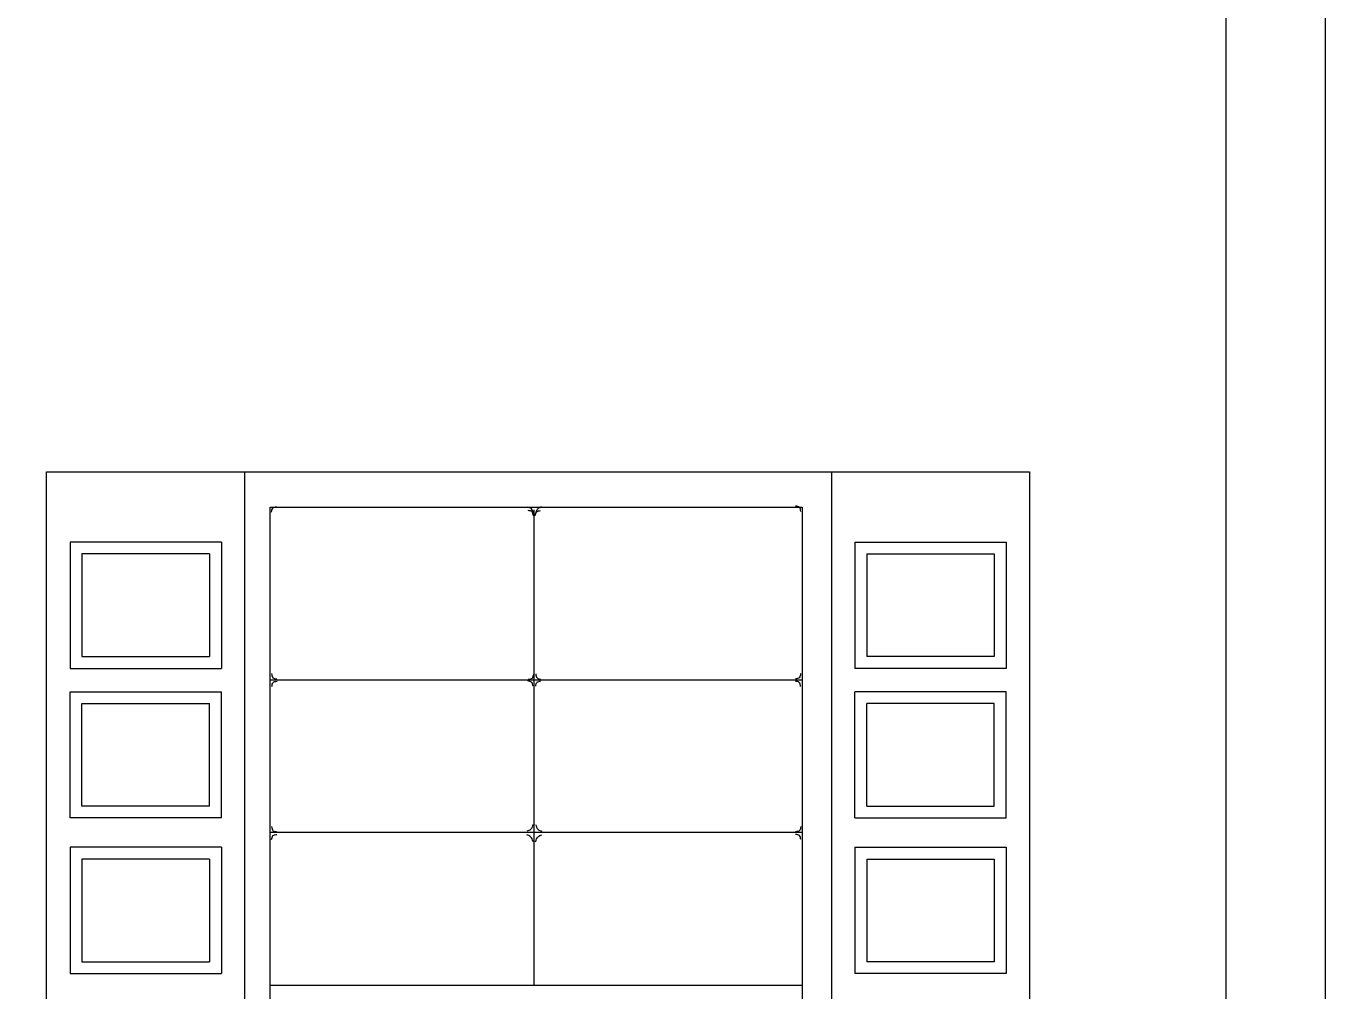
# Model space of a CAD drawing. Header units: inches. Extents: x 11.2 to 54.2, y 16.2 to 41.
# Drawn here: x 49.728 to 54.155, y 31.056 to 34.346 of the extents above; entities that cross this region are included whole.
import ezdxf

# ---------------------------------------------------------------- set-up
doc = ezdxf.new("R2010")
doc.units = ezdxf.units.IN
doc.header["$MEASUREMENT"] = 0
for name, color, linetype in [('02', 2, 'Continuous'), ('1', 1, 'Continuous'), ('kadrbm', 4, 'Continuous')]:
    doc.layers.add(name, color=color, linetype=linetype)

# ---------------------------------------------------------------- blocks, each defined once
blk = doc.blocks.new('kadrbm')
at = {"layer": 'kadrbm', "color": 4}
blk.add_lwpolyline([(0, 0), (0, 24.7972), (21, 24.7972), (21, 0), (0, 0)], close=True, dxfattribs=at)
blk.add_lwpolyline([(20.6631, 0.3257), (20.6631, 24.4603), (0.3369, 24.4603), (0.3369, 0.3257), (20.6631, 0.3257)], dxfattribs=at)

msp = doc.modelspace()

# ---------------------------------------------------------------- linework, layer by layer
at = {"layer": '02'}
for p, q in [((49.7982, 32.8263), (53.1482, 32.8263)), ((49.7982, 30.1263), (49.7982, 32.8263)), ((53.1482, 32.8263), (53.1482, 30.1263)), ((49.9186, 32.1963), (50.3536, 32.1963)), ((53.0282, 32.1963), (52.5932, 32.1963)), ((49.8786, 32.1563), (50.3936, 32.1563)), ((53.0682, 32.1563), (52.5532, 32.1563)), ((49.8786, 32.0763), (50.3936, 32.0763)), ((53.0682, 32.0763), (52.5532, 32.0763)), ((49.9186, 32.0363), (50.3536, 32.0363)), ((53.0282, 32.0363), (52.5932, 32.0363)), ((49.9186, 31.1563), (50.3536, 31.1563)), ((53.0282, 31.1563), (52.5932, 31.1563)), ((49.8786, 31.1163), (50.3936, 31.1163)), ((53.0682, 31.1163), (52.5532, 31.1163))]:
    msp.add_line(p, q, dxfattribs=at)
for points in [[(50.5649, 32.6893), (50.5694, 32.7032), (50.5825, 32.7073)], [(51.4587, 32.6832), (51.4503, 32.7001), (51.4372, 32.7063)], [(51.4571, 32.6764), (51.4526, 32.6903), (51.4395, 32.6944)], [(51.4637, 32.6764), (51.4682, 32.6903), (51.4813, 32.6944)], [(51.4647, 32.6844), (51.4731, 32.7014), (51.4862, 32.7076)], [(52.3687, 32.6914), (52.3641, 32.7052), (52.3511, 32.7094)], [(50.5649, 32.1382), (50.5694, 32.1243), (50.5825, 32.1202)], [(50.566, 32.0943), (50.5705, 32.1082), (50.5836, 32.1123)], [(51.4559, 32.0952), (51.4513, 32.1091), (51.4382, 32.1132)], [(51.4571, 32.1361), (51.4526, 32.1222), (51.4395, 32.1181)], [(51.465, 32.1374), (51.4695, 32.1235), (51.4826, 32.1194)], [(51.465, 32.0952), (51.4695, 32.1091), (51.4826, 32.1132)], [(52.3676, 32.1383), (52.3631, 32.1244), (52.35, 32.1203)], [(52.3676, 32.0943), (52.3631, 32.1082), (52.35, 32.1123)], [(50.5649, 31.6171), (50.5695, 31.6033), (50.5826, 31.5991)], [(51.4561, 31.6241), (51.4477, 31.6071), (51.4346, 31.6009)], [(51.4647, 31.6241), (51.4731, 31.6071), (51.4862, 31.6009)], [(52.3687, 31.6171), (52.3641, 31.6033), (52.3511, 31.5991)], [(50.5649, 31.5724), (50.5695, 31.5862), (50.5826, 31.5904)], [(51.4561, 31.5654), (51.4477, 31.5824), (51.4346, 31.5886)], [(51.4647, 31.5654), (51.4731, 31.5824), (51.4862, 31.5886)], [(52.3687, 31.5724), (52.3641, 31.5862), (52.3511, 31.5904)]]:
    msp.add_spline(points, degree=3, dxfattribs=at)
at = {"layer": '1'}
for p, q in [((50.4732, 30.5763), (50.4732, 32.8263)), ((52.4732, 32.8263), (52.4732, 30.5863)), ((50.5604, 32.7063), (52.3732, 32.7063)), ((50.5604, 30.5733), (50.5604, 32.7063)), ((51.4604, 31.0763), (51.4604, 32.6962)), ((52.3732, 32.7063), (52.3732, 30.1263)), ((50.3936, 32.5863), (49.8786, 32.5863)), ((49.8786, 32.5863), (49.8786, 32.1563)), ((50.3536, 32.5463), (49.9186, 32.5463)), ((49.9186, 32.5463), (49.9186, 32.1963)), ((50.3536, 32.5463), (50.3536, 32.1963)), ((50.3936, 32.5863), (50.3936, 32.1563)), ((52.5532, 32.5863), (52.5532, 32.1563)), ((52.5532, 32.5863), (53.0682, 32.5863)), ((52.5932, 32.5463), (52.5932, 32.1963)), ((52.5932, 32.5463), (53.0282, 32.5463)), ((53.0282, 32.5463), (53.0282, 32.1963)), ((53.0682, 32.5863), (53.0682, 32.1563)), ((52.3732, 32.1163), (50.5604, 32.1163)), ((49.8786, 31.6463), (49.8786, 32.0763)), ((50.3936, 31.6463), (50.3936, 32.0763)), ((52.5532, 31.6463), (52.5532, 32.0763)), ((53.0682, 31.6463), (53.0682, 32.0763)), ((49.9186, 31.6863), (49.9186, 32.0363)), ((50.3536, 31.6863), (50.3536, 32.0363)), ((52.5932, 31.6863), (52.5932, 32.0363)), ((53.0282, 31.6863), (53.0282, 32.0363)), ((50.3536, 31.6863), (49.9186, 31.6863)), ((52.5932, 31.6863), (53.0282, 31.6863)), ((50.3936, 31.6463), (49.8786, 31.6463)), ((52.5532, 31.6463), (53.0682, 31.6463)), ((52.3732, 31.5963), (50.5604, 31.5963)), ((50.3936, 31.5463), (49.8786, 31.5463)), ((49.8786, 31.5463), (49.8786, 31.1163)), ((50.3936, 31.5463), (50.3936, 31.1163)), ((52.5532, 31.5463), (53.0682, 31.5463)), ((52.5532, 31.5463), (52.5532, 31.1163)), ((53.0682, 31.5463), (53.0682, 31.1163)), ((50.3536, 31.5063), (49.9186, 31.5063)), ((49.9186, 31.5063), (49.9186, 31.1563)), ((50.3536, 31.5063), (50.3536, 31.1563)), ((52.5932, 31.5063), (53.0282, 31.5063)), ((52.5932, 31.5063), (52.5932, 31.1563)), ((53.0282, 31.5063), (53.0282, 31.1563)), ((50.5604, 31.0763), (52.3732, 31.0763))]:
    msp.add_line(p, q, dxfattribs=at)

# ---------------------------------------------------------------- block references
at = {"layer": 'kadrbm'}
msp.add_blockref('kadrbm', (33.1553, 16.2093), dxfattribs=at)

doc.saveas('drawing.dxf')
